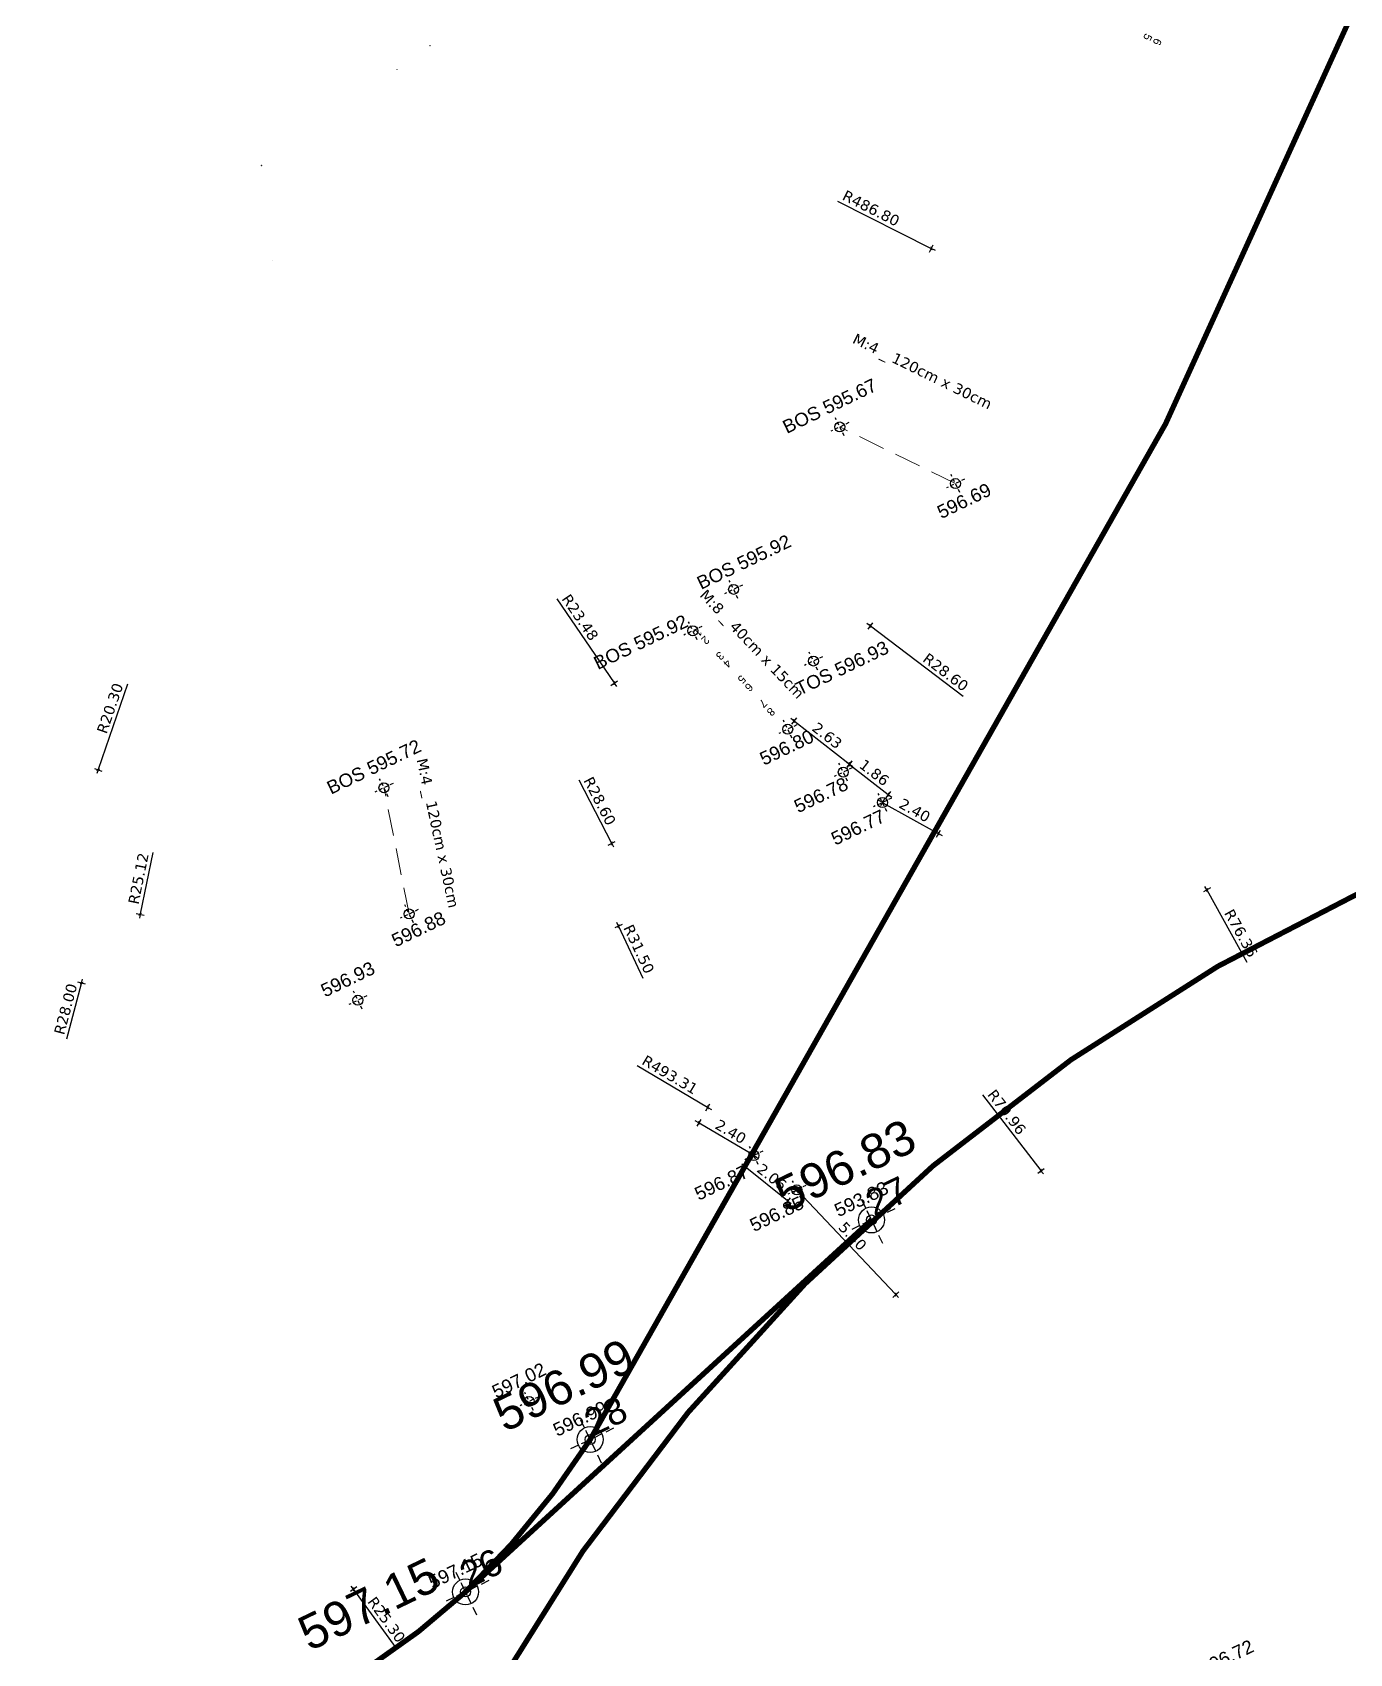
# Model space of a CAD drawing. Header units: metres. Extents: x 679716 to 681053, y 2749449 to 2750332.
# Drawn here: x 680448.7 to 680498, y 2750033.1 to 2750093.9 of the extents above; entities that cross this region are included whole.
import ezdxf
from ezdxf.enums import TextEntityAlignment as Align

# ---------------------------------------------------------------- set-up
doc = ezdxf.new("R2010")
doc.units = ezdxf.units.M
doc.header["$PDSIZE"] = -1
doc.linetypes.add('DASHEDX2', pattern=[1.5, 1, -0.5])
for name, color, linetype in [('01-TX-Length Dimensions 250', 80, 'Continuous'), ('01-TX-Level Main Dimensions 250', 152, 'Continuous'), ('01-TX-Level Secondary Dimensions 250', 10, 'Continuous'), ('01-TX-Main Altimetry 1000', 242, 'Continuous'), ('01-TX-Main Dimensions 250', 150, 'Continuous'), ('01-TX-Secondary Dimensions 1000', 152, 'Continuous'), ('01-TX-Slopes__', 140, 'Continuous')]:
    doc.layers.add(name, color=color, linetype=linetype)
doc.layers.add('02-L-Axis', color=253, linetype='DASHEDX2', lineweight=20)
doc.layers.add('02-L-Main Axis POINTS', color=242, linetype='DASHEDX2', lineweight=50)
doc.layers.add('02-L-Main Axis', color=244, linetype='DASHEDX2', lineweight=50, true_color=0xa50029)
doc.styles.add('E100', font='verdana.ttf', dxfattribs={"height": 0.4})
doc.styles.add('E200', font='verdana.ttf', dxfattribs={"height": 1})
doc.styles.add('E500', font='verdana.ttf', dxfattribs={"height": 1.25})
doc.styles.get("Standard").update_dxf_attribs({"font": 'arial.ttf'})
doc.dimstyles.new('E1000', dxfattribs={"dimscale": 0.03, "dimtxt": 1.25, "dimasz": 1, "dimexe": 0.1, "dimexo": 1, "dimgap": 8, "dimtad": 1, "dimzin": 0, "dimdsep": 46, "dimtxsty": 'E500', "dimblk1": 'LINCOT500', "dimblk2": 'LINCOT500', "dimsah": 1, "dimcen": 0.1, "dimdle": 0.1, "dimse1": 1, "dimse2": 1, "dimclrt": 256, "dimazin": 0, "dimtfac": 0.0153846153846154, "dimtofl": 0, "dimtmove": 0, "dimatfit": 3, "dimldrblk": 'LINCOT500', "dimfxl": 1, "dimtolj": 1, "dimtzin": 0, "dimarcsym": 0})
doc.dimstyles.new('E250', dxfattribs={"dimscale": 0.03, "dimtxt": 0.4, "dimasz": 0.5, "dimexe": 0.1, "dimexo": 1, "dimgap": 4, "dimtad": 1, "dimzin": 0, "dimdsep": 46, "dimtxsty": 'E100', "dimblk1": 'LINCOT200', "dimblk2": 'LINCOT200', "dimsah": 1, "dimcen": 0.1, "dimdle": 0.1, "dimse1": 1, "dimse2": 1, "dimclrt": 256, "dimadec": 0, "dimazin": 0, "dimtfac": 0.0153846153846154, "dimtofl": 0, "dimtmove": 0, "dimatfit": 3, "dimldrblk": 'LINCOT200', "dimfxl": 1, "dimtolj": 1, "dimtzin": 0, "dimarcsym": 0})

# ---------------------------------------------------------------- blocks, each defined once
blk = doc.blocks.new('*U432')
at = {"linetype": 'DASHEDX2', "ltscale": 0.5}
for points in [[(1.499999997206032, 0), (-1.500000000465661, 0)], [(9.313226e-10, -1.500000000931322), (-9.313226e-10, 1.499999999068677)]]:
    blk.add_lwpolyline(points, dxfattribs=at)
blk.add_circle((-2.3283064e-09, -9.313226e-10), 0.7500000000000017)
at = {"ltscale": 0.3}
blk.add_attdef('COTES', text='', height=2, dxfattribs=at).set_placement((-6.120092769947992, -1.545650026009163), align=Align.MIDDLE)
blk = doc.blocks.new('*U148')
at = {"linetype": 'DASHEDX2', "ltscale": 0.5}
for points in [[(1.499999997206032, 0), (-1.500000000465661, 0)], [(9.313226e-10, -1.500000000931322), (-9.313226e-10, 1.499999999068677)]]:
    blk.add_lwpolyline(points, dxfattribs=at)
blk.add_circle((-2.3283064e-09, -9.313226e-10), 0.7500000000000017)
at = {"ltscale": 0.3}
blk.add_attdef('COTES', text='', height=2, dxfattribs=at).set_placement((0.0483114182922, -2.890317948965576), align=Align.MIDDLE)
blk = doc.blocks.new('*U149')
at = {"linetype": 'DASHEDX2', "ltscale": 0.5}
for points in [[(1.499999997206032, 0), (-1.500000000465661, 0)], [(9.313226e-10, -1.500000000931322), (-9.313226e-10, 1.499999999068677)]]:
    blk.add_lwpolyline(points, dxfattribs=at)
blk.add_circle((-2.3283064e-09, -9.313226e-10), 0.7500000000000017)
at = {"ltscale": 0.3}
blk.add_attdef('COTES', text='', height=2, dxfattribs=at).set_placement((0.2789108906298487, -2.64541587680746), align=Align.MIDDLE)
blk = doc.blocks.new('LINCOT200')
for p, q in [((0, -9.999961704014426), (0, 10.00003829598554)), ((3.695e-13, 3.82959855756e-05), (10.00000000000051, 3.82959855756e-05))]:
    blk.add_line(p, q)
at = {"const_width": 1.875}
blk.add_lwpolyline([(3.535533801624467, -3.535495714255787), (-3.535533950636761, 3.535572157214076)], dxfattribs=at)
blk = doc.blocks.new('*D174')
at = {"layer": '01-TX-Length Dimensions 250', "color": 0, "lineweight": -2, "transparency": 16777216}
for p, q in [((680594.2075175449, 2750049.584685386), (680594.2135175446, 2750049.584685386)), ((680594.2105175448, 2750049.581685386), (680594.2105175446, 2750049.587685386)), ((680492.283342116, 2749953.663814336), (680495.914430395, 2749957.08093199))]:
    blk.add_line(p, q, dxfattribs=at)
at = {"layer": '01-TX-Length Dimensions 250', "color": 0, "lineweight": -2, "transparency": 16777216, "xscale": 0.015, "yscale": 0.015, "zscale": 0.015, "rotation": 43.26113911524751}
blk.add_blockref('LINCOT200', (680495.9253539613, 2749957.09121186), dxfattribs=at)
at = {"layer": '01-TX-Length Dimensions 250', "transparency": 16777216, "insert": (680492.9642411969, 2749954.7554422), "char_height": 0.4, "attachment_point": 5, "rotation": 43.261139115247516, "style": 'E100'}
blk.add_mtext('\\A1;R134.96', dxfattribs=at)
blk = doc.blocks.new('*D176')
at = {"layer": '01-TX-Length Dimensions 250', "color": 0, "lineweight": -2, "transparency": 16777216}
blk.add_line((680434.9500827744, 2750077.403235636), (680433.03463887, 2750076.332828895), dxfattribs=at)
at = {"layer": '01-TX-Length Dimensions 250', "color": 0, "lineweight": -2, "transparency": 16777216, "xscale": 0.015, "yscale": 0.015, "zscale": 0.015, "rotation": 209.1977508942453}
blk.add_blockref('LINCOT200', (680433.0215447516, 2750076.325511514), dxfattribs=at)
at = {"layer": '01-TX-Length Dimensions 250', "transparency": 16777216, "insert": (680433.8594745537, 2750077.169888144), "char_height": 0.4, "attachment_point": 5, "rotation": 29.197750894245257, "style": 'E100'}
blk.add_mtext('\\A1;R35.00', dxfattribs=at)
blk = doc.blocks.new('*D177')
at = {"layer": '01-TX-Length Dimensions 250', "color": 0, "lineweight": -2, "transparency": 16777216}
blk.add_line((680453.1776350981, 2750063.148356664), (680452.708592707, 2750060.842226138), dxfattribs=at)
at = {"layer": '01-TX-Length Dimensions 250', "color": 0, "lineweight": -2, "transparency": 16777216, "xscale": 0.015, "yscale": 0.015, "zscale": 0.015, "rotation": 258.5034633553878}
blk.add_blockref('LINCOT200', (680452.7056030764, 2750060.827527087), dxfattribs=at)
at = {"layer": '01-TX-Length Dimensions 250', "transparency": 16777216, "insert": (680452.6434040328, 2750062.169047087), "char_height": 0.4, "attachment_point": 5, "rotation": 78.50346335538772, "style": 'E100'}
blk.add_mtext('\\A1;R25.12', dxfattribs=at)
blk = doc.blocks.new('*D178')
at = {"layer": '01-TX-Length Dimensions 250', "color": 0, "lineweight": -2, "transparency": 16777216}
blk.add_line((680469.1441623963, 2750065.869626715), (680470.3671079946, 2750063.499670887), dxfattribs=at)
at = {"layer": '01-TX-Length Dimensions 250', "color": 0, "lineweight": -2, "transparency": 16777216, "xscale": 0.015, "yscale": 0.015, "zscale": 0.015, "rotation": 297.294657939185}
blk.add_blockref('LINCOT200', (680470.3739864951, 2750063.486340987), dxfattribs=at)
at = {"layer": '01-TX-Length Dimensions 250', "transparency": 16777216, "insert": (680469.925422657, 2750065.073360677), "char_height": 0.4, "attachment_point": 5, "rotation": 297.29465793918496, "style": 'E100'}
blk.add_mtext('\\A1;R28.60', dxfattribs=at)
blk = doc.blocks.new('*D179')
at = {"layer": '01-TX-Length Dimensions 250', "color": 0, "lineweight": -2, "transparency": 16777216}
for p, q in [((680457.2560234737, 2750088.90193027), (680457.2620234736, 2750088.90193027)), ((680457.259023474, 2750088.89893027), (680457.2590234737, 2750088.90493027)), ((680483.5408901758, 2750068.998225483), (680480.070578406, 2750071.626351627))]:
    blk.add_line(p, q, dxfattribs=at)
at = {"layer": '01-TX-Length Dimensions 250', "color": 0, "lineweight": -2, "transparency": 16777216, "xscale": 0.015, "yscale": 0.015, "zscale": 0.015, "rotation": 142.8627336065127}
blk.add_blockref('LINCOT200', (680480.058620535, 2750071.635407526), dxfattribs=at)
at = {"layer": '01-TX-Length Dimensions 250', "transparency": 16777216, "insert": (680482.889894732, 2750069.904101926), "char_height": 0.4, "attachment_point": 5, "rotation": 322.86273360651273, "style": 'E100'}
blk.add_mtext('\\A1;R28.60', dxfattribs=at)
blk = doc.blocks.new('Cotes Altimetriques')
at = {"linetype": 'DASHEDX2', "ltscale": 0.5}
for points in [[(9.313226e-10, -1.500000000931322), (-9.313226e-10, 1.499999999068677)], [(1.499999997206032, 0), (-1.500000000465661, 0)]]:
    blk.add_lwpolyline(points, dxfattribs=at)
blk.add_circle((-2.3283064e-09, -9.313226e-10), 0.7500000000000017)
at = {"ltscale": 0.3}
blk.add_attdef('COTES', text='', height=2, dxfattribs=at).set_placement((-9.313226e-10, 3.499999999068677), align=Align.MIDDLE)
blk = doc.blocks.new('*D331')
at = {"layer": '01-TX-Length Dimensions 250', "color": 0, "lineweight": -2, "transparency": 16777216}
for p, q in [((680462.3309221615, 2750092.492390249), (680462.336922162, 2750092.492390249)), ((680462.3339221618, 2750092.489390249), (680462.3339221618, 2750092.495390249)), ((680401.7844507443, 2750051.629921734), (680403.9429867626, 2750053.086633214))]:
    blk.add_line(p, q, dxfattribs=at)
at = {"layer": '01-TX-Length Dimensions 250', "color": 0, "lineweight": -2, "transparency": 16777216, "xscale": 0.015, "yscale": 0.015, "zscale": 0.015, "rotation": 34.013872963524}
blk.add_blockref('LINCOT200', (680403.955420295, 2750053.095024118), dxfattribs=at)
at = {"layer": '01-TX-Length Dimensions 250', "transparency": 16777216, "insert": (680402.4821726014, 2750052.49688642), "char_height": 0.4, "attachment_point": 5, "rotation": 34.013872963524, "style": 'E100'}
blk.add_mtext('\\A1;R70.43', dxfattribs=at)
blk = doc.blocks.new('*D358')
at = {"layer": '01-TX-Length Dimensions 250', "color": 0, "lineweight": -2, "transparency": 16777216}
blk.add_line((680423.7344900314, 2750124.098823074), (680420.3400122571, 2750124.691083875), dxfattribs=at)
at = {"layer": '01-TX-Length Dimensions 250', "color": 0, "lineweight": -2, "transparency": 16777216, "xscale": 0.015, "yscale": 0.015, "zscale": 0.015, "rotation": 170.1027913468755}
blk.add_blockref('LINCOT200', (680420.3252354915, 2750124.693662092), dxfattribs=at)
at = {"layer": '01-TX-Length Dimensions 250', "transparency": 16777216, "insert": (680422.5711504966, 2750124.635087749), "char_height": 0.4, "attachment_point": 5, "rotation": 350.1027913468755, "style": 'E100'}
blk.add_mtext('\\A1;R530.43', dxfattribs=at)
blk = doc.blocks.new('*D409')
at = {"layer": '01-TX-Length Dimensions 250', "color": 0, "lineweight": -2, "transparency": 16777216}
blk.add_line((680477.2180026438, 2750068.062267135), (680479.2763646208, 2750066.471007747), dxfattribs=at)
at = {"layer": '01-TX-Length Dimensions 250', "color": 0, "lineweight": -2, "transparency": 16777216, "xscale": 0.015, "yscale": 0.015, "zscale": 0.015}
for p, rotation in [((680477.2061353411, 2750068.071441399), 142.2934402871196), ((680479.2882319235, 2750066.461833483), 322.2934402871195)]:
    blk.add_blockref('LINCOT200', p, dxfattribs=dict(at, rotation=rotation))
at = {"layer": '01-TX-Length Dimensions 250', "transparency": 16777216, "insert": (680478.4479946622, 2750067.526395084), "char_height": 0.4, "attachment_point": 5, "rotation": 322.29344028711955, "style": 'E100'}
blk.add_mtext('\\A1;2.63', dxfattribs=at)
blk = doc.blocks.new('*D410')
at = {"layer": '01-TX-Length Dimensions 250', "color": 0, "lineweight": -2, "transparency": 16777216}
blk.add_line((680479.2886613182, 2750066.437863795), (680480.734142494, 2750065.320404614), dxfattribs=at)
at = {"layer": '01-TX-Length Dimensions 250', "color": 0, "lineweight": -2, "transparency": 16777216, "xscale": 0.015, "yscale": 0.015, "zscale": 0.015}
for p, rotation in [((680479.2767940155, 2750066.447038059), 142.2934403005968), ((680480.7460097966, 2750065.311230349), 322.2934403005968)]:
    blk.add_blockref('LINCOT200', p, dxfattribs=dict(at, rotation=rotation))
at = {"layer": '01-TX-Length Dimensions 250', "transparency": 16777216, "insert": (680480.2127058443, 2750066.139529445), "char_height": 0.4, "attachment_point": 5, "rotation": 322.2934403005968, "style": 'E100'}
blk.add_mtext('\\A1;1.86', dxfattribs=at)
blk = doc.blocks.new('*D411')
at = {"layer": '01-TX-Length Dimensions 250', "color": 0, "lineweight": -2, "transparency": 16777216}
for p, q in [((680457.254402483, 2750088.904475354), (680457.260402483, 2750088.904475354)), ((680457.2574024828, 2750088.901475355), (680457.257402483, 2750088.907475355)), ((680471.5479587414, 2750058.422504831), (680470.6366983189, 2750060.366236961))]:
    blk.add_line(p, q, dxfattribs=at)
at = {"layer": '01-TX-Length Dimensions 250', "color": 0, "lineweight": -2, "transparency": 16777216, "xscale": 0.015, "yscale": 0.015, "zscale": 0.015, "rotation": 115.118121206915}
blk.add_blockref('LINCOT200', (680470.6303310317, 2750060.37981848), dxfattribs=at)
at = {"layer": '01-TX-Length Dimensions 250', "transparency": 16777216, "insert": (680471.3927914636, 2750059.526950602), "char_height": 0.4, "attachment_point": 5, "rotation": 295.1181212069151, "style": 'E100'}
blk.add_mtext('\\A1;R31.50', dxfattribs=at)
blk = doc.blocks.new('*D412')
at = {"layer": '01-TX-Length Dimensions 250', "color": 0, "lineweight": -2, "transparency": 16777216}
blk.add_line((680471.3289220295, 2750055.155177591), (680473.9657684341, 2750053.59869467), dxfattribs=at)
at = {"layer": '01-TX-Length Dimensions 250', "color": 0, "lineweight": -2, "transparency": 16777216, "xscale": 0.015, "yscale": 0.015, "zscale": 0.015, "rotation": 329.4474120950774}
blk.add_blockref('LINCOT200', (680473.9786858786, 2750053.591069735), dxfattribs=at)
at = {"layer": '01-TX-Length Dimensions 250', "transparency": 16777216, "insert": (680472.5547097503, 2750054.812878051), "char_height": 0.4, "attachment_point": 5, "rotation": 329.44741209507737, "style": 'E100'}
blk.add_mtext('\\A1;R493.31', dxfattribs=at)
blk = doc.blocks.new('*D413')
at = {"layer": '01-TX-Length Dimensions 250', "color": 0, "lineweight": -2, "transparency": 16777216}
for p, q in [((680457.6581583848, 2750085.324832157), (680457.6641583845, 2750085.324832157)), ((680457.6611583849, 2750085.321832157), (680457.6611583848, 2750085.327832158)), ((680449.9591366404, 2750056.161501291), (680450.5072950639, 2750058.23707651))]:
    blk.add_line(p, q, dxfattribs=at)
at = {"layer": '01-TX-Length Dimensions 250', "color": 0, "lineweight": -2, "transparency": 16777216, "xscale": 0.015, "yscale": 0.015, "zscale": 0.015, "rotation": 75.20599184751799}
blk.add_blockref('LINCOT200', (680450.5111252336, 2750058.251579262), dxfattribs=at)
at = {"layer": '01-TX-Length Dimensions 250', "transparency": 16777216, "insert": (680449.913077869, 2750057.276080041), "char_height": 0.4, "attachment_point": 5, "rotation": 75.20599184751799, "style": 'E100'}
blk.add_mtext('\\A1;R28.00', dxfattribs=at)
blk = doc.blocks.new('*D414')
at = {"layer": '01-TX-Length Dimensions 250', "color": 0, "lineweight": -2, "transparency": 16777216}
for p, q in [((680463.5654233003, 2750093.391694609), (680463.5714232998, 2750093.391694609)), ((680463.5684232997, 2750093.38869461), (680463.5684233, 2750093.39469461)), ((680428.4869766335, 2750074.046538493), (680430.3668432005, 2750075.083163708))]:
    blk.add_line(p, q, dxfattribs=at)
at = {"layer": '01-TX-Length Dimensions 250', "color": 0, "lineweight": -2, "transparency": 16777216, "xscale": 0.015, "yscale": 0.015, "zscale": 0.015, "rotation": 28.87390308499817}
blk.add_blockref('LINCOT200', (680430.379978469, 2750075.090406962), dxfattribs=at)
at = {"layer": '01-TX-Length Dimensions 250', "transparency": 16777216, "insert": (680429.2617982099, 2750074.848741004), "char_height": 0.4, "attachment_point": 5, "rotation": 28.873903084998172, "style": 'E100'}
blk.add_mtext('\\A1;R37.90', dxfattribs=at)
blk = doc.blocks.new('*D416')
at = {"layer": '01-TX-Length Dimensions 250', "color": 0, "lineweight": -2, "transparency": 16777216}
for p, q in [((680445.8312209602, 2750055.996949216), (680445.8372209608, 2750055.996949216)), ((680445.834220961, 2750055.993949215), (680445.8342209605, 2750055.999949216)), ((680462.2964605556, 2750033.33258086), (680460.7114091133, 2750035.514798507))]:
    blk.add_line(p, q, dxfattribs=at)
at = {"layer": '01-TX-Length Dimensions 250', "color": 0, "lineweight": -2, "transparency": 16777216, "xscale": 0.015, "yscale": 0.015, "zscale": 0.015, "rotation": 125.9927391132403}
blk.add_blockref('LINCOT200', (680460.7025938723, 2750035.526934879), dxfattribs=at)
at = {"layer": '01-TX-Length Dimensions 250', "transparency": 16777216, "insert": (680461.9357145138, 2750034.387919496), "char_height": 0.4, "attachment_point": 5, "rotation": 305.99273911324036, "style": 'E100'}
blk.add_mtext('\\A1;R25.30', dxfattribs=at)
blk = doc.blocks.new('*D418')
at = {"layer": '01-TX-Length Dimensions 250', "color": 0, "lineweight": -2, "transparency": 16777216}
for p, q in [((680462.3309222155, 2750092.49239029), (680462.3369222156, 2750092.49239029)), ((680462.3339222153, 2750092.48939029), (680462.3339222157, 2750092.49539029)), ((680415.5831029669, 2750039.307854712), (680417.410290437, 2750041.386494585))]:
    blk.add_line(p, q, dxfattribs=at)
at = {"layer": '01-TX-Length Dimensions 250', "color": 0, "lineweight": -2, "transparency": 16777216, "xscale": 0.015, "yscale": 0.015, "zscale": 0.015, "rotation": 48.68354907903199}
blk.add_blockref('LINCOT200', (680417.4201936973, 2750041.397760704), dxfattribs=at)
at = {"layer": '01-TX-Length Dimensions 250', "transparency": 16777216, "insert": (680416.0379198096, 2750040.323785344), "char_height": 0.4, "attachment_point": 5, "rotation": 48.68354907903199, "style": 'E100'}
blk.add_mtext('\\A1;R68.03', dxfattribs=at)
blk = doc.blocks.new('*D419')
at = {"layer": '01-TX-Length Dimensions 250', "color": 0, "lineweight": -2, "transparency": 16777216}
blk.add_line((680408.3897851025, 2750056.444072062), (680405.9507504097, 2750054.814335673), dxfattribs=at)
at = {"layer": '01-TX-Length Dimensions 250', "color": 0, "lineweight": -2, "transparency": 16777216, "xscale": 0.015, "yscale": 0.015, "zscale": 0.015, "rotation": 213.7504143150805}
blk.add_blockref('LINCOT200', (680405.938278426, 2750054.806002028), dxfattribs=at)
at = {"layer": '01-TX-Length Dimensions 250', "transparency": 16777216, "insert": (680407.3200221868, 2750056.125115729), "char_height": 0.4, "attachment_point": 5, "rotation": 33.750414315080484, "style": 'E100'}
blk.add_mtext('\\A1;R67.87', dxfattribs=at)
blk = doc.blocks.new('*U1864')
at = {"linetype": 'DASHEDX2', "ltscale": 0.5}
for points in [[(1.499999997206032, 0), (-1.500000000465661, 0)], [(9.313226e-10, -1.500000000931322), (-9.313226e-10, 1.499999999068677)]]:
    blk.add_lwpolyline(points, dxfattribs=at)
blk.add_circle((-2.3283064e-09, -9.313226e-10), 0.7500000000000017)
at = {"ltscale": 0.3}
blk.add_attdef('COTES', text='', height=2, dxfattribs=at).set_placement((-1.322624385900325, -2.388165581628491), align=Align.MIDDLE)
blk = doc.blocks.new('*U424')
at = {"linetype": 'DASHEDX2', "ltscale": 0.5}
for points in [[(1.499999997206032, 0), (-1.500000000465661, 0)], [(9.313226e-10, -1.500000000931322), (-9.313226e-10, 1.499999999068677)]]:
    blk.add_lwpolyline(points, dxfattribs=at)
blk.add_circle((-2.3283064e-09, -9.313226e-10), 0.7500000000000017)
at = {"ltscale": 0.3}
blk.add_attdef('COTES', text='', height=2, dxfattribs=at).set_placement((-4.493347273561743, -1.629248679548228), align=Align.MIDDLE)
blk = doc.blocks.new('*U423')
at = {"linetype": 'DASHEDX2', "ltscale": 0.5}
for points in [[(1.499999997206032, 0), (-1.500000000465661, 0)], [(9.313226e-10, -1.500000000931322), (-9.313226e-10, 1.499999999068677)]]:
    blk.add_lwpolyline(points, dxfattribs=at)
blk.add_circle((-2.3283064e-09, -9.313226e-10), 0.7500000000000017)
at = {"ltscale": 0.3}
blk.add_attdef('COTES', text='', height=2, dxfattribs=at).set_placement((-4.914881461249968, -1.765525850637191), align=Align.MIDDLE)
blk = doc.blocks.new('*D430')
at = {"layer": '01-TX-Length Dimensions 250', "color": 0, "lineweight": -2, "transparency": 16777216}
blk.add_line((680494.1846185704, 2750059.026381033), (680492.6845546984, 2750061.72904821), dxfattribs=at)
at = {"layer": '01-TX-Length Dimensions 250', "color": 0, "lineweight": -2, "transparency": 16777216, "xscale": 0.015, "yscale": 0.015, "zscale": 0.015, "rotation": 119.0316294202706}
blk.add_blockref('LINCOT200', (680492.677275313, 2750061.742163489), dxfattribs=at)
at = {"layer": '01-TX-Length Dimensions 250', "transparency": 16777216, "insert": (680493.9528697191, 2750060.120479824), "char_height": 0.4, "attachment_point": 5, "rotation": 299.03162942027063, "style": 'E100'}
blk.add_mtext('\\A1;R76.36', dxfattribs=at)
blk = doc.blocks.new('*D431')
at = {"layer": '01-TX-Length Dimensions 250', "color": 0, "lineweight": -2, "transparency": 16777216}
blk.add_line((680476.9654310065, 2750050.090120262), (680475.3778156209, 2750051.360043827), dxfattribs=at)
at = {"layer": '01-TX-Length Dimensions 250', "color": 0, "lineweight": -2, "transparency": 16777216, "xscale": 0.015, "yscale": 0.015, "zscale": 0.015}
for p, rotation in [((680475.3661019815, 2750051.369413494), 141.3439052528843), ((680476.9771446459, 2750050.080750596), 321.3439052528843)]:
    blk.add_blockref('LINCOT200', p, dxfattribs=dict(at, rotation=rotation))
at = {"layer": '01-TX-Length Dimensions 250', "transparency": 16777216, "insert": (680476.3767114078, 2750050.981476226), "char_height": 0.4, "attachment_point": 5, "rotation": 321.3439052528843, "style": 'E100'}
blk.add_mtext('\\A1;2.06', dxfattribs=at)
blk = doc.blocks.new('*U433')
at = {"linetype": 'DASHEDX2', "ltscale": 0.5}
for points in [[(1.499999997206032, 0), (-1.500000000465661, 0)], [(9.313226e-10, -1.500000000931322), (-9.313226e-10, 1.499999999068677)]]:
    blk.add_lwpolyline(points, dxfattribs=at)
blk.add_circle((-2.3283064e-09, -9.313226e-10), 0.7500000000000017)
at = {"ltscale": 0.3}
blk.add_attdef('COTES', text='', height=2, dxfattribs=at).set_placement((-4.274906464600708, -1.923954101520413), align=Align.MIDDLE)
blk = doc.blocks.new('*D442')
at = {"layer": '01-TX-Length Dimensions 250', "color": 0, "lineweight": -2, "transparency": 16777216}
blk.add_line((680478.47844611, 2749978.335383921), (680475.8877750612, 2749976.740463104), dxfattribs=at)
at = {"layer": '01-TX-Length Dimensions 250', "color": 0, "lineweight": -2, "transparency": 16777216, "xscale": 0.015, "yscale": 0.015, "zscale": 0.015, "rotation": 211.618115761303}
blk.add_blockref('LINCOT200', (680475.8750016429, 2749976.732599277), dxfattribs=at)
at = {"layer": '01-TX-Length Dimensions 250', "transparency": 16777216, "insert": (680477.2465745244, 2749977.963500603), "char_height": 0.4, "attachment_point": 5, "rotation": 31.61811576130297, "style": 'E100'}
blk.add_mtext('\\A1;R138.96', dxfattribs=at)
blk = doc.blocks.new('*D446')
at = {"layer": '01-TX-Length Dimensions 250', "color": 0, "lineweight": -2, "transparency": 16777216}
for p, q in [((680484.2680025736, 2750054.060596275), (680486.4498401805, 2750051.225299201)), ((680529.7299237131, 2749994.97894991), (680529.7359237131, 2749994.97894991)), ((680529.7329237129, 2749994.975949911), (680529.732923713, 2749994.98194991))]:
    blk.add_line(p, q, dxfattribs=at)
at = {"layer": '01-TX-Length Dimensions 250', "color": 0, "lineweight": -2, "transparency": 16777216, "xscale": 0.015, "yscale": 0.015, "zscale": 0.015, "rotation": 307.5792531196756}
blk.add_blockref('LINCOT200', (680486.4589880541, 2750051.213411543), dxfattribs=at)
at = {"layer": '01-TX-Length Dimensions 250', "transparency": 16777216, "insert": (680485.1800946963, 2750053.41348), "char_height": 0.4, "attachment_point": 5, "rotation": 307.57925311967557, "style": 'E100'}
blk.add_mtext('\\A1;R70.96', dxfattribs=at)
blk = doc.blocks.new('*D465')
at = {"layer": '01-TX-Length Dimensions 250', "color": 0, "lineweight": -2, "transparency": 16777216}
for p, q in [((680594.2043075408, 2750049.582133825), (680594.2103075408, 2750049.582133825)), ((680594.2073075406, 2750049.579133825), (680594.2073075408, 2750049.585133825)), ((680470.8621703394, 2749973.864987851), (680473.7232797059, 2749975.621320047))]:
    blk.add_line(p, q, dxfattribs=at)
at = {"layer": '01-TX-Length Dimensions 250', "color": 0, "lineweight": -2, "transparency": 16777216, "xscale": 0.015, "yscale": 0.015, "zscale": 0.015, "rotation": 31.54426804571916}
blk.add_blockref('LINCOT200', (680473.7360632491, 2749975.629167404), dxfattribs=at)
at = {"layer": '01-TX-Length Dimensions 250', "transparency": 16777216, "insert": (680471.7505645744, 2749974.79559552), "char_height": 0.4, "attachment_point": 5, "rotation": 31.54426804571916, "style": 'E100'}
blk.add_mtext('\\A1;R141.36', dxfattribs=at)
blk = doc.blocks.new('*D515')
at = {"layer": '01-TX-Length Dimensions 250', "color": 0, "lineweight": -2, "transparency": 16777216}
blk.add_line((680477.3216173241, 2750050.487617991), (680481.0082820146, 2750046.583081724), dxfattribs=at)
at = {"layer": '01-TX-Length Dimensions 250', "color": 0, "lineweight": -2, "transparency": 16777216, "xscale": 0.015, "yscale": 0.015, "zscale": 0.015}
for p, rotation in [((680477.3113193782, 2750050.498524517), 133.3560314018459), ((680481.0185799606, 2750046.572175198), 313.3560314018459)]:
    blk.add_blockref('LINCOT200', p, dxfattribs=dict(at, rotation=rotation))
at = {"layer": '01-TX-Length Dimensions 250', "transparency": 16777216, "insert": (680479.4035796702, 2750048.760664398), "char_height": 0.4, "attachment_point": 5, "rotation": 313.35603140184594, "style": 'E100'}
blk.add_mtext('\\A1;5.40', dxfattribs=at)
blk = doc.blocks.new('*D516')
at = {"layer": '01-TX-Length Dimensions 250', "color": 0, "lineweight": -2, "transparency": 16777216}
blk.add_line((680475.6873697164, 2750051.794830019), (680473.6480639023, 2750053.002361301), dxfattribs=at)
at = {"layer": '01-TX-Length Dimensions 250', "color": 0, "lineweight": -2, "transparency": 16777216, "xscale": 0.015, "yscale": 0.015, "zscale": 0.015}
for p, rotation in [((680473.6351569035, 2750053.010003904), 149.3690118137056), ((680475.7002767151, 2750051.787187416), 329.3690118137056)]:
    blk.add_blockref('LINCOT200', p, dxfattribs=dict(at, rotation=rotation))
at = {"layer": '01-TX-Length Dimensions 250', "transparency": 16777216, "insert": (680474.8350020465, 2750052.681110707), "char_height": 0.4, "attachment_point": 5, "rotation": 329.3690118137056, "style": 'E100'}
blk.add_mtext('\\A1;2.40', dxfattribs=at)
blk = doc.blocks.new('*D517')
at = {"layer": '01-TX-Length Dimensions 250', "color": 0, "lineweight": -2, "transparency": 16777216}
blk.add_line((680480.5341051464, 2750065.012918815), (680482.6064821185, 2750063.863092178), dxfattribs=at)
at = {"layer": '01-TX-Length Dimensions 250', "color": 0, "lineweight": -2, "transparency": 16777216, "xscale": 0.015, "yscale": 0.015, "zscale": 0.015}
for p, rotation in [((680480.5209887753, 2750065.020196233), 150.976966892112), ((680482.6195984896, 2750063.85581476), 330.976966892112)]:
    blk.add_blockref('LINCOT200', p, dxfattribs=dict(at, rotation=rotation))
at = {"layer": '01-TX-Length Dimensions 250', "transparency": 16777216, "insert": (680481.7295855052, 2750064.725103392), "char_height": 0.4, "attachment_point": 5, "rotation": 330.97696689211205, "style": 'E100'}
blk.add_mtext('\\A1;2.40', dxfattribs=at)
blk = doc.blocks.new('*U1035')
at = {"linetype": 'DASHEDX2', "ltscale": 0.5}
for points in [[(9.313226e-10, -1.500000000931322), (-9.313226e-10, 1.499999999068677)], [(1.499999997206032, 0), (-1.500000000465661, 0)]]:
    blk.add_lwpolyline(points, dxfattribs=at)
blk.add_circle((-2.3283064e-09, -9.313226e-10), 0.7500000000000017)
at = {"ltscale": 0.3}
blk.add_attdef('COTES', text='', height=2, dxfattribs=at).set_placement((-5.334492080994722, 1.805438105151547), align=Align.MIDDLE)
blk = doc.blocks.new('LINCOT500')
for p, q in [((0, -24.99990426003608), (0, 25.00009573996387)), ((9.237e-13, 9.5739963939e-05), (25.00000000000128, 9.5739963939e-05))]:
    blk.add_line(p, q)
at = {"const_width": 4.6875}
blk.add_lwpolyline([(8.838834504061197, -8.838739285639491), (-8.838834876591932, 8.838930393035184)], dxfattribs=at)
blk = doc.blocks.new('*D1058')
at = {"layer": '01-TX-Secondary Dimensions 1000', "color": 0, "lineweight": -2, "transparency": 16777216}
blk.add_line((680417.8856306396, 2750050.759607187), (680410.7923354822, 2750044.099382485), dxfattribs=at)
at = {"layer": '01-TX-Secondary Dimensions 1000', "color": 0, "lineweight": -2, "transparency": 16777216, "xscale": 0.03, "yscale": 0.03, "zscale": 0.03, "rotation": 223.196467973999}
blk.add_blockref('LINCOT500', (680410.7704651575, 2750044.07884742), dxfattribs=at)
at = {"layer": '01-TX-Secondary Dimensions 1000', "transparency": 16777216, "insert": (680414.9716038193, 2750049.245153351), "char_height": 1.25, "attachment_point": 5, "rotation": 43.196467973999006, "style": 'E500'}
blk.add_mtext('\\A1;R70.71', dxfattribs=at)
blk = doc.blocks.new('*D1066')
at = {"layer": '01-TX-Secondary Dimensions 1000', "color": 0, "lineweight": -2, "transparency": 16777216}
for p, q in [((680594.204019713, 2750049.581979954), (680594.2100197128, 2750049.581979955)), ((680594.2070197128, 2750049.578979954), (680594.2070197125, 2750049.584979954)), ((680463.8737499089, 2749970.370795801), (680473.1252021189, 2749975.993446763))]:
    blk.add_line(p, q, dxfattribs=at)
at = {"layer": '01-TX-Secondary Dimensions 1000', "color": 0, "lineweight": -2, "transparency": 16777216, "xscale": 0.03, "yscale": 0.03, "zscale": 0.03, "rotation": 31.28950796799441}
blk.add_blockref('LINCOT500', (680473.1508387376, 2749976.009027641), dxfattribs=at)
at = {"layer": '01-TX-Secondary Dimensions 1000', "transparency": 16777216, "insert": (680466.6182883778, 2749973.080016993), "char_height": 1.25, "attachment_point": 5, "rotation": 31.28950796799441, "style": 'E500'}
blk.add_mtext('\\A1;R141.66', dxfattribs=at)
blk = doc.blocks.new('Main Axes points')
at = {"layer": '02-L-Main Axis POINTS'}
for p in [(680480.1073228735, 2750049.370301135), (680469.5664567876, 2750041.138248644), (680464.8978769733, 2750035.428540828)]:
    blk.add_point(p, dxfattribs=at)
for s, p in [('27', (680480.2073228734, 2750049.470301135)), ('28', (680469.6664567875, 2750041.238248645)), ('26', (680464.9978769734, 2750035.528540828))]:
    blk.add_text(s, height=1, rotation=26, dxfattribs=at).set_placement(p)
blk = doc.blocks.new('*D1725')
at = {"layer": '01-TX-Length Dimensions 250', "color": 0, "lineweight": -2, "transparency": 16777216}
blk.add_line((680478.8373069271, 2750087.557550358), (680482.3417654505, 2750085.791988312), dxfattribs=at)
at = {"layer": '01-TX-Length Dimensions 250', "color": 0, "lineweight": -2, "transparency": 16777216, "xscale": 0.015, "yscale": 0.015, "zscale": 0.015, "rotation": 333.2608279607117}
blk.add_blockref('LINCOT200', (680482.3551614103, 2750085.785239367), dxfattribs=at)
at = {"layer": '01-TX-Length Dimensions 250', "transparency": 16777216, "insert": (680480.0934650147, 2750087.293236539), "char_height": 0.4, "attachment_point": 5, "rotation": 333.2608279607117, "style": 'E100'}
blk.add_mtext('\\A1;R486.80', dxfattribs=at)
blk = doc.blocks.new('*D1726')
at = {"layer": '01-TX-Length Dimensions 250', "color": 0, "lineweight": -2, "transparency": 16777216}
blk.add_line((680468.3173024892, 2750072.654840348), (680470.4603571079, 2750069.506113659), dxfattribs=at)
at = {"layer": '01-TX-Length Dimensions 250', "color": 0, "lineweight": -2, "transparency": 16777216, "xscale": 0.015, "yscale": 0.015, "zscale": 0.015, "rotation": 304.2395915650723}
blk.add_blockref('LINCOT200', (680470.4687969291, 2750069.493713279), dxfattribs=at)
at = {"layer": '01-TX-Length Dimensions 250', "transparency": 16777216, "insert": (680469.1900937725, 2750071.957439505), "char_height": 0.4, "attachment_point": 5, "rotation": 304.23959156507226, "style": 'E100'}
blk.add_mtext('\\A1;R23.48', dxfattribs=at)
blk = doc.blocks.new('*D1727')
at = {"layer": '01-TX-Length Dimensions 250', "color": 0, "lineweight": -2, "transparency": 16777216}
blk.add_line((680452.2326170588, 2750069.452816138), (680451.1374123201, 2750066.257117881), dxfattribs=at)
at = {"layer": '01-TX-Length Dimensions 250', "color": 0, "lineweight": -2, "transparency": 16777216, "xscale": 0.015, "yscale": 0.015, "zscale": 0.015, "rotation": 251.0827876652505}
blk.add_blockref('LINCOT200', (680451.1325492957, 2750066.24292806), dxfattribs=at)
at = {"layer": '01-TX-Length Dimensions 250', "transparency": 16777216, "insert": (680451.576466271, 2750068.550960557), "char_height": 0.4, "attachment_point": 5, "rotation": 71.0827876652505, "style": 'E100'}
blk.add_mtext('\\A1;R20.30', dxfattribs=at)
blk = doc.blocks.new('*D1728')
at = {"layer": '01-TX-Length Dimensions 250', "color": 0, "lineweight": -2, "transparency": 16777216}
blk.add_line((680441.2411431936, 2750079.312521652), (680438.0640929091, 2750077.308746814), dxfattribs=at)
at = {"layer": '01-TX-Length Dimensions 250', "color": 0, "lineweight": -2, "transparency": 16777216, "xscale": 0.015, "yscale": 0.015, "zscale": 0.015, "rotation": 212.239749123649}
blk.add_blockref('LINCOT200', (680438.0514055598, 2750077.300744866), dxfattribs=at)
at = {"layer": '01-TX-Length Dimensions 250', "transparency": 16777216, "insert": (680440.1625481684, 2750079.021376787), "char_height": 0.4, "attachment_point": 5, "rotation": 32.23974912364905, "style": 'E100'}
blk.add_mtext('\\A1;R30.18', dxfattribs=at)
blk = doc.blocks.new('*D1729')
at = {"layer": '01-TX-Length Dimensions 250', "color": 0, "lineweight": -2, "transparency": 16777216}
blk.add_line((680435.9739734604, 2750089.821355667), (680432.468000682, 2750089.366829586), dxfattribs=at)
at = {"layer": '01-TX-Length Dimensions 250', "color": 0, "lineweight": -2, "transparency": 16777216, "xscale": 0.015, "yscale": 0.015, "zscale": 0.015, "rotation": 187.3868166917827}
blk.add_blockref('LINCOT200', (680432.4531251707, 2750089.364901074), dxfattribs=at)
at = {"layer": '01-TX-Length Dimensions 250', "transparency": 16777216, "insert": (680434.8729021363, 2750090.010497146), "char_height": 0.4, "attachment_point": 5, "rotation": 7.386816691782783, "style": 'E100'}
blk.add_mtext('\\A1;R31.38', dxfattribs=at)
blk = doc.blocks.new('*U1862')
at = {"linetype": 'DASHEDX2', "ltscale": 0.5}
for points in [[(1.499999997206032, 0), (-1.500000000465661, 0)], [(9.313226e-10, -1.500000000931322), (-9.313226e-10, 1.499999999068677)]]:
    blk.add_lwpolyline(points, dxfattribs=at)
blk.add_circle((-2.3283064e-09, -9.313226e-10), 0.7500000000000017)
at = {"ltscale": 0.3}
blk.add_attdef('COTES', text='', height=2, dxfattribs=at).set_placement((-7.772194124182207, 1.874887772101204), align=Align.MIDDLE)
blk = doc.blocks.new('*U1863')
at = {"linetype": 'DASHEDX2', "ltscale": 0.5}
for points in [[(1.499999997206032, 0), (-1.500000000465661, 0)], [(9.313226e-10, -1.500000000931322), (-9.313226e-10, 1.499999999068677)]]:
    blk.add_lwpolyline(points, dxfattribs=at)
blk.add_circle((-2.3283064e-09, -9.313226e-10), 0.7500000000000017)
at = {"ltscale": 0.3}
blk.add_attdef('COTES', text='', height=2, dxfattribs=at).set_placement((3.170040813706543, 3.04460607070645), align=Align.MIDDLE)
blk = doc.blocks.new('*U1865')
at = {"linetype": 'DASHEDX2', "ltscale": 0.5}
for points in [[(1.499999997206032, 0), (-1.500000000465661, 0)], [(9.313226e-10, -1.500000000931322), (-9.313226e-10, 1.499999999068677)]]:
    blk.add_lwpolyline(points, dxfattribs=at)
blk.add_circle((-2.3283064e-09, -9.313226e-10), 0.7500000000000017)
at = {"ltscale": 0.3}
blk.add_attdef('COTES', text='', height=2, dxfattribs=at).set_placement((3.40741908215296, -2.80647084350442), align=Align.MIDDLE)

msp = doc.modelspace()

# ---------------------------------------------------------------- linework, layer by layer
at = {"layer": '02-L-Axis'}
for points in [[(680483.2543772504, 2750076.975161726), (680478.9196431582, 2750079.095206355)], [(680462.783179372, 2750060.839772163), (680461.8414379603, 2750065.571778711)]]:
    msp.add_lwpolyline(points, dxfattribs=at)
at = {"layer": '02-L-Main Axis', "const_width": 0.2, "flags": 128}
for points in [[(680523.7891986512, 2750160.300922698, -0.0662759408875735), (680469.5664567786, 2750041.138248631, -0.0600938195350664), (680464.8978769808, 2750035.428540836, -0.0659637201895843)], [(680049.100527731, 2749829.340899271), (680077.8187077836, 2749843.182375295, -0.0401278997667669), (680142.08112454, 2749868.026999407), (680210.5037684004, 2749888.506841684, -0.0624886644650806), (680267.318410562, 2749898.01904802), (680346.1768659377, 2749901.290389938, 0.0617416915967972), (680375.1355366326, 2749906.106064507, 0.0808494777961641), (680402.8826027045, 2749920.005239714, 0.1432942954699881), (680430.7987571748, 2749956.128916505, -0.030569213813599), (680465.1743172851, 2750030.221284806, -0.0093191789091259), (680465.8299834623, 2750031.430355313, -0.2024680104980542), (680511.1391724622, 2750066.285287987), (680570.9779719091, 2750081.959459909)], [(680480.1073228735, 2750049.370301135), (680464.8978769808, 2750035.428540835, -0.1243963135481004), (680452.8208470137, 2750028.918099322, -0.175324502253323), (680427.8573364713, 2750031.21292183), (680396.2935138438, 2750045.66730063, 0.1135398071554238), (680369.370129572, 2750051.219547939, 0.1119196775747067), (680336.5622662056, 2750040.997496693, 0.1568363121082355), (680286.9395389213, 2749988.520193033), (680252.088579529, 2749915.527558214)]]:
    msp.add_lwpolyline(points, format="xyb", dxfattribs=at)

# ---------------------------------------------------------------- block references
at = {"layer": '01-TX-Level Main Dimensions 250', "ltscale": 0.3, "xscale": 0.25, "yscale": 0.25, "zscale": 0.25, "rotation": 25.73366104797413}
for p, values in [((680480.1073228732, 2750049.370301135), {'COTES': '593.83'}), ((680469.5664567786, 2750041.138248631), {'COTES': '596.99'}), ((680464.8978769806, 2750035.428540836), {'COTES': '597.15'})]:
    msp.add_blockref('Cotes Altimetriques', p, dxfattribs=at).add_auto_attribs(values)
at = {"layer": '01-TX-Level Secondary Dimensions 250', "ltscale": 0.3, "xscale": 0.25, "yscale": 0.25, "zscale": 0.25, "rotation": 25.73366104797413}
for name, p, values in [('Cotes Altimetriques', (680478.9202075825, 2750079.096389689), {'COTES': 'BOS 595.67'}), ('*U148', (680483.2543772497, 2750076.975161725), {'COTES': '596.69'}), ('*U1863', (680474.9435072041, 2750073.008082802), {'COTES': 'BOS 595.92'}), ('*U1862', (680473.4142413676, 2750071.455904861), {'COTES': 'BOS 595.92'}), ('*U1865', (680477.9317142629, 2750070.32243647), {'COTES': 'TOS 596.93'}), ('*U1864', (680476.9695607288, 2750067.765403362), {'COTES': '596.80'}), ('Cotes Altimetriques', (680461.8414379605, 2750065.571778711), {'COTES': 'BOS 595.72'}), ('*U424', (680479.051657311, 2750066.155795444), {'COTES': '596.78'}), ('*U423', (680480.5208730925, 2750065.019987734), {'COTES': '596.77'}), ('*U149', (680462.7857894063, 2750060.841030177), {'COTES': '596.88'}), ('Cotes Altimetriques', (680460.8643660564, 2750057.607804726), {'COTES': '596.93'}), ('*U432', (680475.7002767144, 2750051.787187414), {'COTES': '596.87'}), ('*U433', (680477.3113193789, 2750050.498524517), {'COTES': '596.85'}), ('Cotes Altimetriques', (680467.2779911817, 2750042.571051901), {'COTES': '597.02'}), ('Cotes Altimetriques', (680493.7967067336, 2750032.187462136), {'COTES': '596.72'})]:
    msp.add_blockref(name, p, dxfattribs=at).add_auto_attribs(values)
at = {"layer": '01-TX-Main Altimetry 1000', "ltscale": 0.3, "xscale": 0.65, "yscale": 0.65, "zscale": 0.65, "rotation": 25.73366104797413}
for name, p, values in [('Cotes Altimetriques', (680480.1073228732, 2750049.370301135), {'COTES': '596.83'}), ('Cotes Altimetriques', (680469.5664567786, 2750041.138248631), {'COTES': '596.99'}), ('*U1035', (680464.8978769806, 2750035.428540836), {'COTES': '597.15'})]:
    msp.add_blockref(name, p, dxfattribs=at).add_auto_attribs(values)
at = {"layer": '02-L-Main Axis POINTS'}
msp.add_blockref('Main Axes points', (0, 0), dxfattribs=at)

# ---------------------------------------------------------------- texts
at = {"layer": '01-TX-Main Dimensions 250', "ltscale": 0.3, "attachment_point": 1, "style": 'E200'}
for s, insert, char_height, width, rotation in [('M:4 _ 120cm x 30cm', (680479.5382525523, 2750082.621806098), 0.3999999999999999, 7.926639309513994, 333.8712984445103), ('M:8 _ 40cm x 15cm', (680473.9313496815, 2750073.045221431), 0.3999999999999998, 7.926639309513993, 313.49087384303374), ('M:4 _ 120cm x 30cm', (680463.4528905037, 2750066.71253397), 0.3999999999999999, 7.926639309513994, 282.21354335698516)]:
    msp.add_mtext(s, dxfattribs=dict(at, insert=insert, char_height=char_height, width=width, rotation=rotation))
at = {"layer": '01-TX-Slopes__', "char_height": 0.2999999999999998, "attachment_point": 1}
for s, insert, rotation in [('5', (680490.6452719549, 2750093.747570465), 244.73116636186933), ('6', (680491.0050728754, 2750093.572765212), 244.73116636186933), ('1', (680473.8012084353, 2750071.364378151), 222.95141015874822), ('2', (680474.0741402368, 2750071.071914007), 222.95141015874822), ('3', (680474.6221219907, 2750070.485525634), 222.95141015874822), ('4', (680474.8940879388, 2750070.192209212), 222.95141015874822), ('5', (680475.43839547, 2750069.602457371), 222.95141015874822), ('6', (680475.7076530155, 2750069.306629798), 222.95141015874822), ('7', (680476.2346834928, 2750068.704674151), 222.95141015874822), ('8', (680476.5290846565, 2750068.386630475), 222.95141015874822)]:
    msp.add_mtext_dynamic_manual_height_columns(s, width=0.9097312175435941, gutter_width=6.249999999999997, heights=[0], dxfattribs=dict(at, insert=insert, rotation=rotation))

# ---------------------------------------------------------------- dimensions: what is measured, and where the dimension line sits
at = {"layer": '01-TX-Length Dimensions 250'}
for center, mpoint, picture, middle in [((680047.6136650487, 2750304.809970515), (680482.3551614103, 2750085.785239367), '*D1725', (680479.9453780202, 2750086.999299132)), ((680049.1577685544, 2750304.355202603), (680473.9786858786, 2750053.591069735), '*D412', (680472.387811247, 2750054.530134365)), ((680942.8601443039, 2750033.52295361), (680420.3252354915, 2750124.693662092), '*D358', (680422.5147171617, 2750124.311646284)), ((680463.5771862464, 2750093.399928847), (680432.4531251707, 2750089.364901074), '*D1729', (680434.9152179993, 2750089.684095054)), ((680463.576450878, 2750093.400497342), (680433.0215447516, 2750076.325511514), '*D176', (680434.0196411608, 2750076.883277326)), ((680463.5771862492, 2750093.39992885), (680438.0514055598, 2750077.300744866), '*D1728', (680440.338128856, 2750078.742987887)), ((680462.3339221618, 2750092.492390249), (680403.955420295, 2750053.095024118), '*D331', (680402.6658370428, 2750052.224734852)), ((680462.3674914883, 2750092.511386981), (680405.938278426, 2750054.806002028), '*D419', (680407.5028810224, 2750055.851452426)), ((680462.3339222153, 2750092.49239029), (680417.4201936973, 2750041.397760704), '*D418', (680416.285123732, 2750040.106485601)), ((680457.2590234737, 2750088.90193027), (680480.058620535, 2750071.635407526), '*D179', (680482.6911879864, 2750069.641719407)), ((680457.2590234736, 2750088.901930272), (680470.3739864951, 2750063.486340987), '*D178', (680469.6329347534, 2750064.922430945)), ((680457.259758845, 2750088.90136178), (680470.4687969291, 2750069.493713279), '*D1726', (680468.9180016281, 2750071.772250893)), ((680457.713462624, 2750085.445377168), (680451.1325492957, 2750066.24292806), '*D1727', (680451.8870603725, 2750068.444516174)), ((680457.7127272573, 2750085.445945663), (680452.7056030764, 2750060.827527087), '*D177', (680452.9651444494, 2750062.103608513)), ((680529.7329237141, 2749994.978949909), (680492.677275313, 2750061.742163489), '*D430', (680493.6657957251, 2750059.961144879)), ((680445.8342209609, 2750055.996949216), (680460.7025938723, 2750035.526934879), '*D416', (680461.6700673406, 2750034.194966958)), ((680529.732923713, 2749994.97894991), (680486.4589880541, 2750051.213411543), '*D446', (680484.9199979578, 2750053.213328541)), ((680594.2073075406, 2750049.582133825), (680473.7360632491, 2749975.629167404), '*D465', (680471.9223315868, 2749974.515782733)), ((680594.20936345, 2750049.583969997), (680475.8750016429, 2749976.732599277), '*D442', (680477.4191245432, 2749977.683223154)), ((680594.2105175448, 2750049.584685386), (680495.9253539613, 2749957.09121186), '*D174', (680493.1892522663, 2749954.516341548))]:
    dim = msp.add_radius_dim(center=center, mpoint=mpoint, dimstyle='E250', dxfattribs=at)
    dim.commit()
    dim.dimension.update_dxf_attribs({"geometry": picture, "text_midpoint": middle, "dimtype": 164})
for center, mpoint, picture, middle in [((680463.5684232998, 2750093.391694609), (680430.379978469, 2750075.090406962), '*D414', (680429.2617982099, 2750074.848741004)), ((680457.2574024828, 2750088.904475354), (680470.6303310317, 2750060.37981848), '*D411', (680471.3927914636, 2750059.526950602)), ((680457.6611583846, 2750085.324832157), (680450.5111252336, 2750058.251579262), '*D413', (680449.913077869, 2750057.276080041))]:
    dim = msp.add_radius_dim(center=center, mpoint=mpoint, dimstyle='E250', dxfattribs=at)
    dim.commit()
    dim.dimension.update_dxf_attribs({"geometry": picture, "text_midpoint": middle})
for p1, p2, distance, picture, middle in [((680476.9695518072, 2750067.765410494), (680479.0516483895, 2750066.155802577), 0.3868160856528753, '*D409', (680478.4479946622, 2750067.526395084)), ((680479.0516483899, 2750066.155802577), (680480.5208641711, 2750065.019994867), 0.3681150072837388, '*D410', (680480.2127058443, 2750066.139529445)), ((680480.5208730927, 2750065.019987733), (680482.6194828071, 2750063.85560626), 0.00023844247928263792, '*D517', (680481.7295855052, 2750064.725103392)), ((680475.7002767144, 2750051.787187414), (680473.6351569026, 2750053.010003902), -2.07725929032431e-09, '*D516', (680474.8350020465, 2750052.681110707)), ((680477.3113193786, 2750050.498524517), (680475.7002767144, 2750051.787187414), 0.5349839250406621, '*D431', (680476.3767114078, 2750050.981476226)), ((680477.3113193786, 2750050.498524517), (680481.0185799609, 2750046.572175198), -2.539374471982853e-10, '*D515', (680479.4035796702, 2750048.760664398))]:
    dim = msp.add_aligned_dim(p1=p1, p2=p2, distance=distance, dimstyle='E250', dxfattribs=at)
    dim.commit()
    dim.dimension.update_dxf_attribs({"geometry": picture, "text_midpoint": middle})
at = {"layer": '01-TX-Secondary Dimensions 1000'}
for center, mpoint, picture, middle in [((680462.3151944587, 2750092.476590884), (680410.7704651575, 2750044.07884742), '*D1058', (680415.5812244836, 2750048.595893078)), ((680594.2070197128, 2750049.581979955), (680473.1508387376, 2749976.009027641), '*D1066', (680467.0803990425, 2749972.319664846))]:
    dim = msp.add_radius_dim(center=center, mpoint=mpoint, dimstyle='E1000', dxfattribs=at)
    dim.commit()
    dim.dimension.update_dxf_attribs({"geometry": picture, "text_midpoint": middle, "dimtype": 164})

doc.saveas('drawing.dxf')
